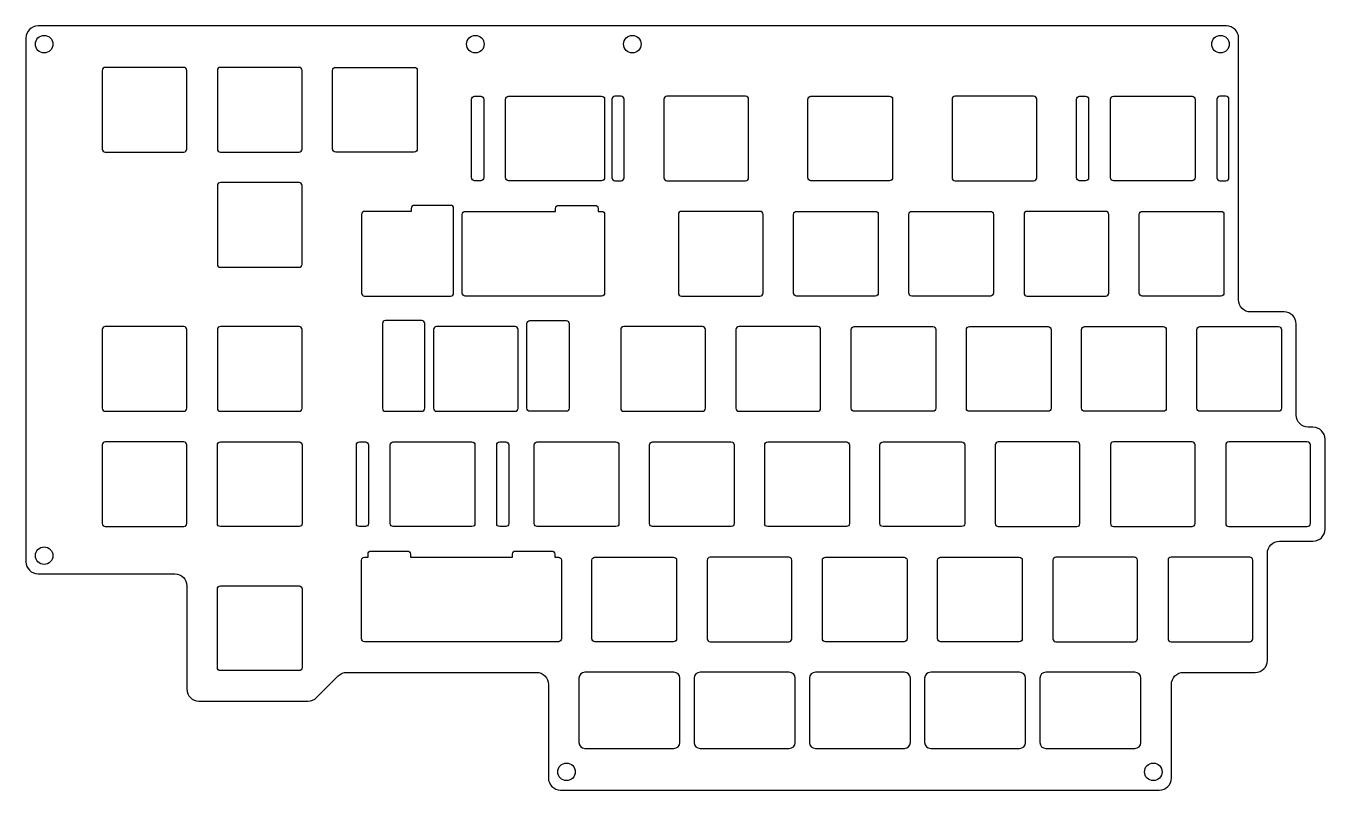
# Model space of a CAD drawing. Header units: millimetres. Extents: x -434 to -219, y 7 to 133.
import ezdxf

# ---------------------------------------------------------------- set-up
doc = ezdxf.new("R2010")
doc.units = ezdxf.units.MM
doc.layers.get('0').update_dxf_attribs({"linetype": 'CONTINUOUS'})

msp = doc.modelspace()

# ---------------------------------------------------------------- linework, layer by layer
for points in [[(-233.4625, 130.9, 0.414213562), (-235.4625, 132.9), (-431.9375, 132.9, 0.414213562), (-433.9375, 130.9), (-433.9375, 44.3375, 0.414213562), (-431.9375, 42.3375), (-409.3375, 42.3375, -0.414213562), (-407.3375, 40.3375), (-407.3375, 23.2875, 0.414213562), (-405.3375, 21.2875), (-387.31704, 21.2875, 0.198912367), (-385.90283, 21.87329), (-382.3119, 25.46421, -0.198912367), (-380.89769, 26.05), (-349.569, 26.05, -0.414213562), (-347.569, 24.05), (-347.569, 8.6, 0.414213562), (-345.569, 6.6), (-246.569, 6.6, 0.414213562), (-244.569, 8.6), (-244.569, 24.05, -0.414213562), (-242.569, 26.05), (-230.7, 26.05, 0.414213562), (-228.7, 28.05), (-228.7, 45.725, -0.414213562), (-226.7, 47.725), (-221.175, 47.725, 0.414213562), (-219.175, 49.725), (-219.175, 64.575, 0.414213562), (-221.175, 66.575), (-221.9375, 66.575, -0.414213562), (-223.9375, 68.575), (-223.9375, 83.625, 0.414213562), (-225.9375, 85.625), (-231.4625, 85.625, -0.414213562), (-233.4625, 87.625)], [(-407.8375, 112.0625, 0.414213562), (-407.3375, 112.5625), (-407.3375, 125.5625, 0.414213562), (-407.8375, 126.0625), (-420.8375, 126.0625, 0.414213562), (-421.3375, 125.5625), (-421.3375, 112.5625, 0.414213562), (-420.8375, 112.0625)], [(-388.2875, 125.5625, 0.414213562), (-388.7875, 126.0625), (-401.7875, 126.0625, 0.414213562), (-402.2875, 125.5625), (-402.2875, 112.5625, 0.414213562), (-401.7875, 112.0625), (-388.7875, 112.0625, 0.414213562), (-388.2875, 112.5625)], [(-383.2375, 112.5625), (-383.2375, 125.5625, -0.414213562), (-382.7375, 126.0625), (-369.7375, 126.0625, -0.414213562), (-369.2375, 125.5625), (-369.2375, 112.5625, -0.414213562), (-369.7375, 112.0625), (-382.7375, 112.0625, -0.414213562)], [(-358.2625, 120.8), (-358.2625, 107.8, -0.414213562), (-358.7625, 107.3), (-359.7625, 107.3, -0.414213562), (-360.2625, 107.8), (-360.2625, 120.8, -0.414213562), (-359.7625, 121.3), (-358.7625, 121.3, -0.414213562)], [(-354.6625, 107.8), (-354.6625, 120.8, -0.414213562), (-354.1625, 121.3), (-338.78125, 121.3, -0.414213562), (-338.28125, 120.8), (-338.28125, 107.8, -0.414213562), (-338.78125, 107.3), (-354.1625, 107.3, -0.414213562)], [(-335.0625, 120.8, 0.414213562), (-335.5625, 121.3), (-336.5625, 121.3, 0.414213562), (-337.0625, 120.8), (-337.0625, 107.8, 0.414213562), (-336.5625, 107.3), (-335.5625, 107.3, 0.414213562), (-335.0625, 107.8)], [(-314.46875, 120.8, 0.414213562), (-314.96875, 121.3), (-327.96875, 121.3, 0.414213562), (-328.46875, 120.8), (-328.46875, 107.8, 0.414213562), (-327.96875, 107.3), (-314.96875, 107.3, 0.414213562), (-314.46875, 107.8)], [(-304.15625, 121.3), (-291.15625, 121.3, -0.414213562), (-290.65625, 120.8), (-290.65625, 107.8, -0.414213562), (-291.15625, 107.3), (-304.15625, 107.3, -0.414213562), (-304.65625, 107.8), (-304.65625, 120.8, -0.414213562)], [(-267.34375, 107.3, 0.414213562), (-266.84375, 107.8), (-266.84375, 120.8, 0.414213562), (-267.34375, 121.3), (-280.34375, 121.3, 0.414213562), (-280.84375, 120.8), (-280.84375, 107.8, 0.414213562), (-280.34375, 107.3)], [(-258.25, 120.8), (-258.25, 107.8, -0.414213562), (-258.75, 107.3), (-259.75, 107.3, -0.414213562), (-260.25, 107.8), (-260.25, 120.8, -0.414213562), (-259.75, 121.3), (-258.75, 121.3, -0.414213562)], [(-240.65, 120.8), (-240.65, 107.8, -0.414213562), (-241.15, 107.3), (-254.15, 107.3, -0.414213562), (-254.65, 107.8), (-254.65, 120.8, -0.414213562), (-254.15, 121.3), (-241.15, 121.3, -0.414213562)], [(-236.55, 121.3, 0.414213562), (-237.05, 120.8), (-237.05, 107.8, 0.414213562), (-236.55, 107.3), (-235.55, 107.3, 0.414213562), (-235.05, 107.8), (-235.05, 120.8, 0.414213562), (-235.55, 121.3)], [(-388.2875, 106.5125, 0.414213562), (-388.7875, 107.0125), (-401.7875, 107.0125, 0.414213562), (-402.2875, 106.5125), (-402.2875, 93.5125, 0.414213562), (-401.7875, 93.0125), (-388.7875, 93.0125, 0.414213562), (-388.2875, 93.5125)], [(-369.74425, 103.25, 0.414213562), (-370.24425, 102.75), (-370.24425, 102.25), (-377.975, 102.25, 0.414213562), (-378.475, 101.75), (-378.475, 88.75, 0.414213562), (-377.975, 88.25), (-363.74425, 88.25, 0.414213562), (-363.24425, 88.75), (-363.24425, 102.75, 0.414213562), (-363.74425, 103.25)], [(-338.78125, 88.25), (-361.30625, 88.25, -0.414213562), (-361.80625, 88.75), (-361.80625, 101.75, -0.414213562), (-361.30625, 102.25), (-346.36825, 102.25), (-346.36825, 102.75, -0.414213562), (-345.86825, 103.25), (-339.86825, 103.25, -0.414213562), (-339.36825, 102.75), (-339.36825, 102.25), (-338.78125, 102.25, -0.414213562), (-338.28125, 101.75), (-338.28125, 88.75, -0.414213562)], [(-325.5875, 102.25, 0.414213562), (-326.0875, 101.75), (-326.0875, 88.75, 0.414213562), (-325.5875, 88.25), (-312.5875, 88.25, 0.414213562), (-312.0875, 88.75), (-312.0875, 101.75, 0.414213562), (-312.5875, 102.25)], [(-307.0375, 88.75), (-307.0375, 101.75, -0.414213562), (-306.5375, 102.25), (-293.5375, 102.25, -0.414213562), (-293.0375, 101.75), (-293.0375, 88.75, -0.414213562), (-293.5375, 88.25), (-306.5375, 88.25, -0.414213562)], [(-287.4875, 102.25), (-274.4875, 102.25, -0.414213562), (-273.9875, 101.75), (-273.9875, 88.75, -0.414213562), (-274.4875, 88.25), (-287.4875, 88.25, -0.414213562), (-287.9875, 88.75), (-287.9875, 101.75, -0.414213562)], [(-254.9375, 101.75, 0.414213562), (-255.4375, 102.25), (-268.4375, 102.25, 0.414213562), (-268.9375, 101.75), (-268.9375, 88.75, 0.414213562), (-268.4375, 88.25), (-255.4375, 88.25, 0.414213562), (-254.9375, 88.75)], [(-249.3875, 102.25), (-236.3875, 102.25, -0.414213562), (-235.8875, 101.75), (-235.8875, 88.75, -0.414213562), (-236.3875, 88.25), (-249.3875, 88.25, -0.414213562), (-249.8875, 88.75), (-249.8875, 101.75, -0.414213562)], [(-368.00675, 83.7, 0.414213562), (-368.50675, 84.2), (-374.50675, 84.2, 0.414213562), (-375.00675, 83.7), (-375.00675, 69.7, 0.414213562), (-374.50675, 69.2), (-368.50675, 69.2, 0.414213562), (-368.00675, 69.7)], [(-351.13075, 69.7), (-351.13075, 83.7, -0.414213562), (-350.63075, 84.2), (-344.63075, 84.2, -0.414213562), (-344.13075, 83.7), (-344.13075, 69.7, -0.414213562), (-344.63075, 69.2), (-350.63075, 69.2, -0.414213562)], [(-420.8375, 83.2, 0.414213562), (-421.3375, 82.7), (-421.3375, 69.7, 0.414213562), (-420.8375, 69.2), (-407.8375, 69.2, 0.414213562), (-407.3375, 69.7), (-407.3375, 82.7, 0.414213562), (-407.8375, 83.2)], [(-402.2875, 69.7, 0.414213562), (-401.7875, 69.2), (-388.7875, 69.2, 0.414213562), (-388.2875, 69.7), (-388.2875, 82.7, 0.414213562), (-388.7875, 83.2), (-401.7875, 83.2, 0.414213562), (-402.2875, 82.7)], [(-366.06875, 83.2, 0.414213562), (-366.56875, 82.7), (-366.56875, 69.7, 0.414213562), (-366.06875, 69.2), (-353.06875, 69.2, 0.414213562), (-352.56875, 69.7), (-352.56875, 82.7, 0.414213562), (-353.06875, 83.2)], [(-335.6125, 69.7, 0.414213562), (-335.1125, 69.2), (-322.1125, 69.2, 0.414213562), (-321.6125, 69.7), (-321.6125, 82.7, 0.414213562), (-322.1125, 83.2), (-335.1125, 83.2, 0.414213562), (-335.6125, 82.7)], [(-303.0625, 69.2, 0.414213562), (-302.5625, 69.7), (-302.5625, 82.7, 0.414213562), (-303.0625, 83.2), (-316.0625, 83.2, 0.414213562), (-316.5625, 82.7), (-316.5625, 69.7, 0.414213562), (-316.0625, 69.2)], [(-297.5125, 69.7), (-297.5125, 82.7, -0.414213562), (-297.0125, 83.2), (-284.0125, 83.2, -0.414213562), (-283.5125, 82.7), (-283.5125, 69.7, -0.414213562), (-284.0125, 69.2), (-297.0125, 69.2, -0.414213562)], [(-264.9625, 69.2), (-277.9625, 69.2, -0.414213562), (-278.4625, 69.7), (-278.4625, 82.7, -0.414213562), (-277.9625, 83.2), (-264.9625, 83.2, -0.414213562), (-264.4625, 82.7), (-264.4625, 69.7, -0.414213562)], [(-258.9125, 83.2), (-245.9125, 83.2, -0.414213562), (-245.4125, 82.7), (-245.4125, 69.7, -0.414213562), (-245.9125, 69.2), (-258.9125, 69.2, -0.414213562), (-259.4125, 69.7), (-259.4125, 82.7, -0.414213562)], [(-226.8625, 69.2), (-239.8625, 69.2, -0.414213562), (-240.3625, 69.7), (-240.3625, 82.7, -0.414213562), (-239.8625, 83.2), (-226.8625, 83.2, -0.414213562), (-226.3625, 82.7), (-226.3625, 69.7, -0.414213562)], [(-407.8375, 50.15, 0.414213562), (-407.3375, 50.65), (-407.3375, 63.65, 0.414213562), (-407.8375, 64.15), (-420.8375, 64.15, 0.414213562), (-421.3375, 63.65), (-421.3375, 50.65, 0.414213562), (-420.8375, 50.15)], [(-388.7875, 50.15), (-401.7875, 50.15, -0.414213562), (-402.2875, 50.65), (-402.2875, 63.65, -0.414213562), (-401.7875, 64.15), (-388.7875, 64.15, -0.414213562), (-388.2875, 63.65), (-388.2875, 50.65, -0.414213562)], [(-379.3125, 50.65), (-379.3125, 63.65, -0.414213562), (-378.8125, 64.15), (-377.8125, 64.15, -0.414213562), (-377.3125, 63.65), (-377.3125, 50.65, -0.414213562), (-377.8125, 50.15), (-378.8125, 50.15, -0.414213562)], [(-373.7125, 50.65), (-373.7125, 63.65, -0.414213562), (-373.2125, 64.15), (-360.2125, 64.15, -0.414213562), (-359.7125, 63.65), (-359.7125, 50.65, -0.414213562), (-360.2125, 50.15), (-373.2125, 50.15, -0.414213562)], [(-354.6125, 50.15), (-355.6125, 50.15, -0.414213562), (-356.1125, 50.65), (-356.1125, 63.65, -0.414213562), (-355.6125, 64.15), (-354.6125, 64.15, -0.414213562), (-354.1125, 63.65), (-354.1125, 50.65, -0.414213562)], [(-349.9, 50.65), (-349.9, 63.65, -0.414213562), (-349.4, 64.15), (-336.4, 64.15, -0.414213562), (-335.9, 63.65), (-335.9, 50.65, -0.414213562), (-336.4, 50.15), (-349.4, 50.15, -0.414213562)], [(-316.85, 63.65), (-316.85, 50.65, -0.414213562), (-317.35, 50.15), (-330.35, 50.15, -0.414213562), (-330.85, 50.65), (-330.85, 63.65, -0.414213562), (-330.35, 64.15), (-317.35, 64.15, -0.414213562)], [(-311.8, 50.65), (-311.8, 63.65, -0.414213562), (-311.3, 64.15), (-298.3, 64.15, -0.414213562), (-297.8, 63.65), (-297.8, 50.65, -0.414213562), (-298.3, 50.15), (-311.3, 50.15, -0.414213562)], [(-278.75, 63.65), (-278.75, 50.65, -0.414213562), (-279.25, 50.15), (-292.25, 50.15, -0.414213562), (-292.75, 50.65), (-292.75, 63.65, -0.414213562), (-292.25, 64.15), (-279.25, 64.15, -0.414213562)], [(-273.7, 50.65, 0.414213562), (-273.2, 50.15), (-260.2, 50.15, 0.414213562), (-259.7, 50.65), (-259.7, 63.65, 0.414213562), (-260.2, 64.15), (-273.2, 64.15, 0.414213562), (-273.7, 63.65)], [(-254.15, 64.15, 0.414213562), (-254.65, 63.65), (-254.65, 50.65, 0.414213562), (-254.15, 50.15), (-241.15, 50.15, 0.414213562), (-240.65, 50.65), (-240.65, 63.65, 0.414213562), (-241.15, 64.15)], [(-235.1, 64.15, 0.414213562), (-235.6, 63.65), (-235.6, 50.65, 0.414213562), (-235.1, 50.15), (-222.1, 50.15, 0.414213562), (-221.6, 50.65), (-221.6, 63.65, 0.414213562), (-222.1, 64.15)], [(-370.388, 45.1), (-353.512, 45.1), (-353.512, 45.6, -0.414213562), (-353.012, 46.1), (-347.012, 46.1, -0.414213562), (-346.512, 45.6), (-346.512, 45.1), (-345.925, 45.1, -0.414213562), (-345.425, 44.6), (-345.425, 31.6, -0.414213562), (-345.925, 31.1), (-377.975, 31.1, -0.414213562), (-378.475, 31.6), (-378.475, 44.6, -0.414213562), (-377.975, 45.1), (-377.388, 45.1), (-377.388, 45.6, -0.414213562), (-376.888, 46.1), (-370.888, 46.1, -0.414213562), (-370.388, 45.6)], [(-326.875, 31.1), (-339.875, 31.1, -0.414213562), (-340.375, 31.6), (-340.375, 44.6, -0.414213562), (-339.875, 45.1), (-326.875, 45.1, -0.414213562), (-326.375, 44.6), (-326.375, 31.6, -0.414213562)], [(-321.325, 31.6, 0.414213562), (-320.825, 31.1), (-307.825, 31.1, 0.414213562), (-307.325, 31.6), (-307.325, 44.6, 0.414213562), (-307.825, 45.1), (-320.825, 45.1, 0.414213562), (-321.325, 44.6)], [(-288.775, 31.1), (-301.775, 31.1, -0.414213562), (-302.275, 31.6), (-302.275, 44.6, -0.414213562), (-301.775, 45.1), (-288.775, 45.1, -0.414213562), (-288.275, 44.6), (-288.275, 31.6, -0.414213562)], [(-282.725, 45.1), (-269.725, 45.1, -0.414213562), (-269.225, 44.6), (-269.225, 31.6, -0.414213562), (-269.725, 31.1), (-282.725, 31.1, -0.414213562), (-283.225, 31.6), (-283.225, 44.6, -0.414213562)], [(-264.175, 31.6, 0.414213562), (-263.675, 31.1), (-250.675, 31.1, 0.414213562), (-250.175, 31.6), (-250.175, 44.6, 0.414213562), (-250.675, 45.1), (-263.675, 45.1, 0.414213562), (-264.175, 44.6)], [(-244.625, 45.1, 0.414213562), (-245.125, 44.6), (-245.125, 31.6, 0.414213562), (-244.625, 31.1), (-231.625, 31.1, 0.414213562), (-231.125, 31.6), (-231.125, 44.6, 0.414213562), (-231.625, 45.1)], [(-388.2875, 39.8375), (-388.2875, 26.8375, -0.414213562), (-388.7875, 26.3375), (-401.7875, 26.3375, -0.414213562), (-402.2875, 26.8375), (-402.2875, 39.8375, -0.414213562), (-401.7875, 40.3375), (-388.7875, 40.3375, -0.414213562)], [(-325.819, 25.072, 0.414213562), (-326.819, 26.072), (-341.519, 26.072, 0.414213562), (-342.519, 25.072), (-342.519, 14.472, 0.414213562), (-341.519, 13.472), (-326.819, 13.472, 0.414213562), (-325.819, 14.472)], [(-306.769, 25.072, 0.414213562), (-307.769, 26.072), (-322.469, 26.072, 0.414213562), (-323.469, 25.072), (-323.469, 14.472, 0.414213562), (-322.469, 13.472), (-307.769, 13.472, 0.414213562), (-306.769, 14.472)], [(-287.719, 25.072, 0.414213562), (-288.719, 26.072), (-303.419, 26.072, 0.414213562), (-304.419, 25.072), (-304.419, 14.472, 0.414213562), (-303.419, 13.472), (-288.719, 13.472, 0.414213562), (-287.719, 14.472)], [(-268.669, 25.072, 0.414213562), (-269.669, 26.072), (-284.369, 26.072, 0.414213562), (-285.369, 25.072), (-285.369, 14.472, 0.414213562), (-284.369, 13.472), (-269.669, 13.472, 0.414213562), (-268.669, 14.472)], [(-249.619, 25.072, 0.414213562), (-250.619, 26.072), (-265.319, 26.072, 0.414213562), (-266.319, 25.072), (-266.319, 14.472, 0.414213562), (-265.319, 13.472), (-250.619, 13.472, 0.414213562), (-249.619, 14.472)]]:
    msp.add_lwpolyline(points, format="xyb", close=True)
for centre in [(-430.9375, 129.9), (-359.6375, 129.9), (-333.7, 129.9), (-236.4625, 129.9), (-430.9375, 45.3375), (-344.569, 9.6), (-247.569, 9.6)]:
    msp.add_circle(centre, 1.45)

doc.saveas('drawing.dxf')
